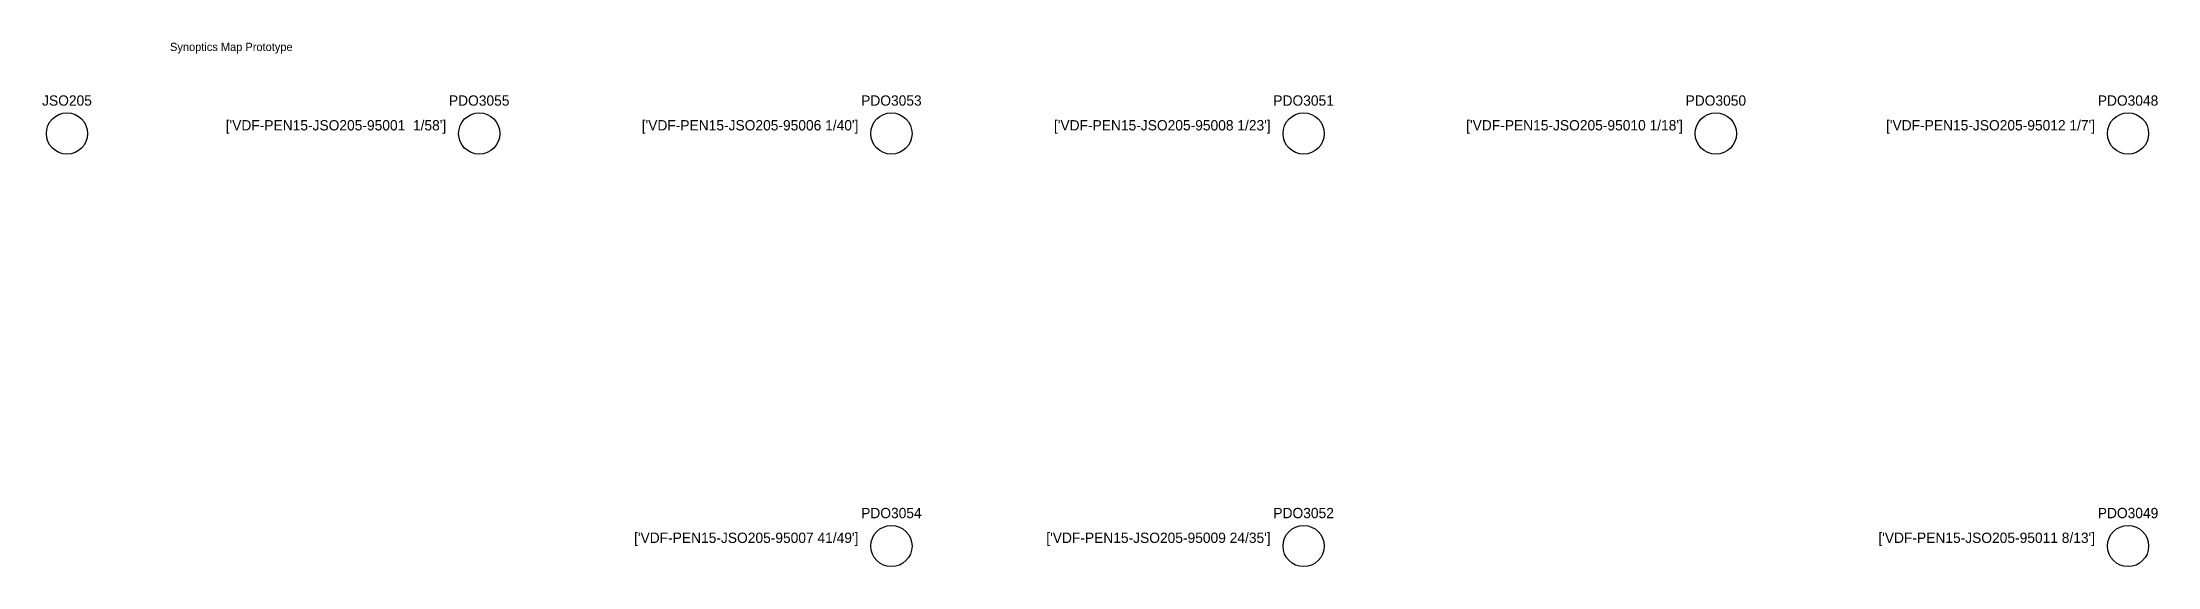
# Model space of a CAD drawing. Header units: metres. Extents: x -6 to 507, y -505 to 22.
# Drawn here: x -6 to 507, y -105 to 22 of the extents above; entities outside this region: 4.
import ezdxf
from ezdxf.enums import TextEntityAlignment as Align

# ---------------------------------------------------------------- set-up
doc = ezdxf.new("R2010")
doc.units = ezdxf.units.M
doc.layers.add('SINOP_JSFO', color=30, linetype='Continuous')
doc.layers.add('SINOP_PDO', color=4, linetype='Continuous')

# ---------------------------------------------------------------- blocks, each defined once
blk = doc.blocks.new('JSO')
at = {"layer": 'SINOP_JSFO'}
blk.add_circle((0, 0), 0.5, dxfattribs=at)
blk = doc.blocks.new('PDO')
at = {"layer": 'SINOP_PDO'}
blk.add_circle((0, 0), 0.5, dxfattribs=at)

msp = doc.modelspace()

# ---------------------------------------------------------------- block references
at = {"layer": 'SINOP_JSFO'}
ref = msp.add_blockref('JSO', (0, 0), dxfattribs=dict(at, xscale=10, yscale=10))
ref.add_attrib('TIPO', 'JSO205', dxfattribs={"height": 2.5}).set_placement((0, 8), align=Align.MIDDLE_CENTER)
at = {"layer": 'SINOP_PDO'}
ref = msp.add_blockref('PDO', (100, 0), dxfattribs=dict(at, xscale=10, yscale=10))
ref.add_attrib('TIPO', 'PDO3055', dxfattribs={"height": 2.5}).set_placement((100, 8), align=Align.MIDDLE_CENTER)
ref.add_attrib('CABO', "['VDF-PEN15-JSO205-95001  1/58']", dxfattribs={"height": 2.5}).set_placement((92, 0), align=Align.BOTTOM_RIGHT)
ref = msp.add_blockref('PDO', (200, 0), dxfattribs=dict(at, xscale=10, yscale=10))
ref.add_attrib('TIPO', 'PDO3053', dxfattribs={"height": 2.5}).set_placement((200, 8), align=Align.MIDDLE_CENTER)
ref.add_attrib('CABO', "['VDF-PEN15-JSO205-95006 1/40']", dxfattribs={"height": 2.5}).set_placement((192, 0), align=Align.BOTTOM_RIGHT)
ref = msp.add_blockref('PDO', (300, 0), dxfattribs=dict(at, xscale=10, yscale=10))
ref.add_attrib('TIPO', 'PDO3051', dxfattribs={"height": 2.5}).set_placement((300, 8), align=Align.MIDDLE_CENTER)
ref.add_attrib('CABO', "['VDF-PEN15-JSO205-95008 1/23']", dxfattribs={"height": 2.5}).set_placement((292, 0), align=Align.BOTTOM_RIGHT)
ref = msp.add_blockref('PDO', (400, 0), dxfattribs=dict(at, xscale=10, yscale=10))
ref.add_attrib('TIPO', 'PDO3050', dxfattribs={"height": 2.5}).set_placement((400, 8), align=Align.MIDDLE_CENTER)
ref.add_attrib('CABO', "['VDF-PEN15-JSO205-95010 1/18']", dxfattribs={"height": 2.5}).set_placement((392, 0), align=Align.BOTTOM_RIGHT)
ref = msp.add_blockref('PDO', (500, 0), dxfattribs=dict(at, xscale=10, yscale=10))
ref.add_attrib('TIPO', 'PDO3048', dxfattribs={"height": 2.5}).set_placement((500, 8), align=Align.MIDDLE_CENTER)
ref.add_attrib('CABO', "['VDF-PEN15-JSO205-95012 1/7']", dxfattribs={"height": 2.5}).set_placement((492, 0), align=Align.BOTTOM_RIGHT)
ref = msp.add_blockref('PDO', (200, -100), dxfattribs=dict(at, xscale=10, yscale=10))
ref.add_attrib('TIPO', 'PDO3054', dxfattribs={"height": 2.5}).set_placement((200, -92), align=Align.MIDDLE_CENTER)
ref.add_attrib('CABO', "['VDF-PEN15-JSO205-95007 41/49']", dxfattribs={"height": 2.5}).set_placement((192, -100), align=Align.BOTTOM_RIGHT)
ref = msp.add_blockref('PDO', (300, -100), dxfattribs=dict(at, xscale=10, yscale=10))
ref.add_attrib('TIPO', 'PDO3052', dxfattribs={"height": 2.5}).set_placement((300, -92), align=Align.MIDDLE_CENTER)
ref.add_attrib('CABO', "['VDF-PEN15-JSO205-95009 24/35']", dxfattribs={"height": 2.5}).set_placement((292, -100), align=Align.BOTTOM_RIGHT)
ref = msp.add_blockref('PDO', (500, -100), dxfattribs=dict(at, xscale=10, yscale=10))
ref.add_attrib('TIPO', 'PDO3049', dxfattribs={"height": 2.5}).set_placement((500, -92), align=Align.MIDDLE_CENTER)
ref.add_attrib('CABO', "['VDF-PEN15-JSO205-95011 8/13']", dxfattribs={"height": 2.5}).set_placement((492, -100), align=Align.BOTTOM_RIGHT)
ref = msp.add_blockref('PDO', (100, -400), dxfattribs=dict(at, xscale=10, yscale=10))
ref.add_attrib('TIPO', 'PDO3057', dxfattribs={"height": 2.5}).set_placement((100, -392), align=Align.MIDDLE_CENTER)
ref.add_attrib('CABO', "['VDF-PEN15-JSO205-95003  1/18']", dxfattribs={"height": 2.5}).set_placement((92, -400), align=Align.BOTTOM_RIGHT)
ref = msp.add_blockref('PDO', (200, -400), dxfattribs=dict(at, xscale=10, yscale=10))
ref.add_attrib('TIPO', 'PDO3056', dxfattribs={"height": 2.5}).set_placement((200, -392), align=Align.MIDDLE_CENTER)
ref.add_attrib('CABO', "['VDF-PEN15-JSO205-95005 1/7']", dxfattribs={"height": 2.5}).set_placement((192, -400), align=Align.BOTTOM_RIGHT)
ref = msp.add_blockref('PDO', (100, -500), dxfattribs=dict(at, xscale=10, yscale=10))
ref.add_attrib('TIPO', 'PDO3059', dxfattribs={"height": 2.5}).set_placement((100, -492), align=Align.MIDDLE_CENTER)
ref.add_attrib('CABO', "['VDF-PEN15-JSO205-95002  1/16']", dxfattribs={"height": 2.5}).set_placement((92, -500), align=Align.BOTTOM_RIGHT)
ref = msp.add_blockref('PDO', (200, -500), dxfattribs=dict(at, xscale=10, yscale=10))
ref.add_attrib('TIPO', 'PDO3058', dxfattribs={"height": 2.5}).set_placement((200, -492), align=Align.MIDDLE_CENTER)
ref.add_attrib('CABO', "['VDF-PEN15-JSO205-95004 1/9']", dxfattribs={"height": 2.5}).set_placement((192, -500), align=Align.BOTTOM_RIGHT)

# ---------------------------------------------------------------- texts
msp.add_text('Synoptics Map Prototype', height=2).set_placement((25, 20))

doc.saveas('drawing.dxf')
